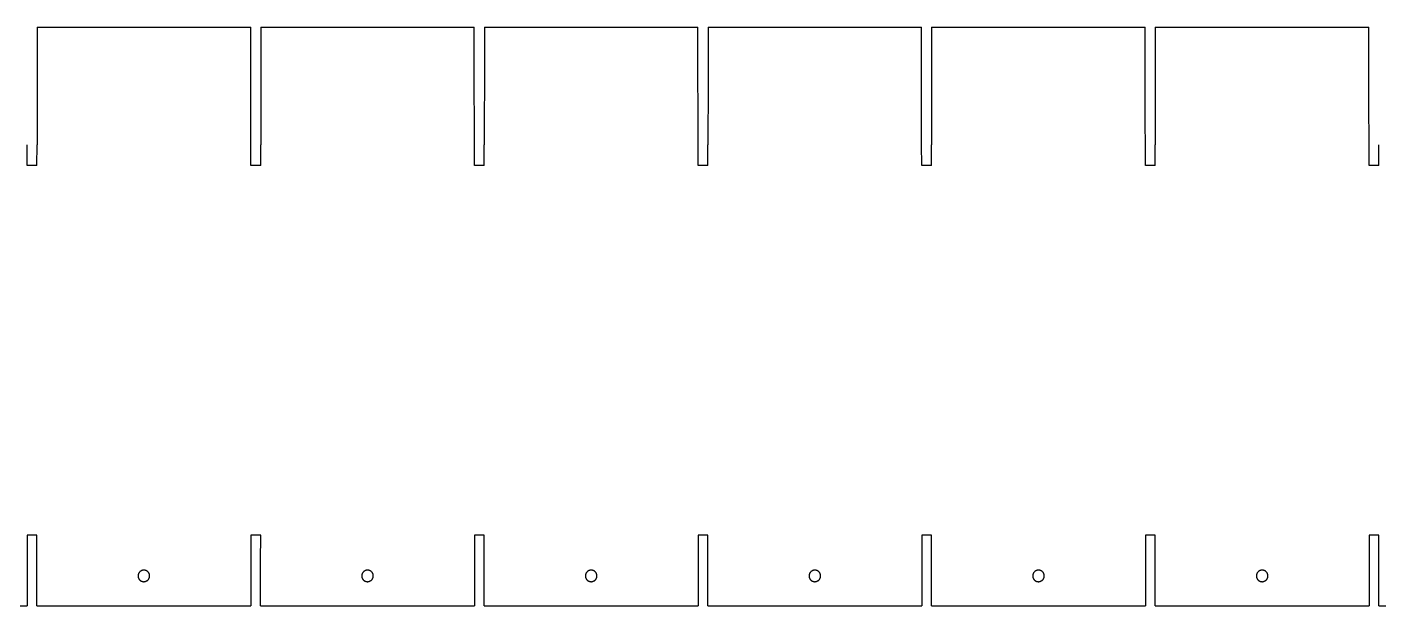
# Model space of a CAD drawing. Header units: millimetres. Extents: x 0 to 1620, y -18 to 157.
# Drawn here: x 401.8 to 811.5, y -18.4 to 156.9 of the extents above; entities that cross this region are included whole.
import ezdxf

# ---------------------------------------------------------------- set-up
doc = ezdxf.new("R2010")
doc.units = ezdxf.units.MM

msp = doc.modelspace()

# ---------------------------------------------------------------- linework, layer by layer
at = {"color": 7, "linetype": 'Continuous', "lineweight": 25}
for p, q in [((404.85, 156.88), (469.6, 156.88)), ((404.85, 156.88), (404.85, 137.64)), ((469.6, 137.64), (469.6, 156.88)), ((472.64, 156.88), (472.63, 137.64)), ((472.64, 156.88), (537.38, 156.88)), ((537.38, 137.64), (537.38, 156.88)), ((540.42, 156.88), (605.16, 156.88)), ((540.42, 156.88), (540.42, 137.64)), ((605.16, 137.64), (605.16, 156.88)), ((608.2, 156.88), (672.95, 156.88)), ((608.2, 156.88), (608.2, 137.64)), ((672.95, 137.64), (672.95, 156.88)), ((675.98, 156.88), (740.73, 156.88)), ((675.98, 156.88), (675.98, 137.64)), ((740.73, 137.64), (740.73, 156.88)), ((743.76, 156.88), (808.51, 156.88)), ((743.76, 156.88), (743.76, 137.64)), ((808.51, 137.64), (808.51, 156.88)), ((401.83, 115), (401.83, 121.24)), ((404.84, 115), (404.85, 121.24)), ((469.61, 115), (469.61, 121.24)), ((472.63, 115), (472.63, 121.24)), ((537.39, 115), (537.39, 121.24)), ((540.41, 115), (540.41, 121.24)), ((605.17, 115), (605.17, 121.24)), ((608.19, 115), (608.19, 121.24)), ((672.96, 115), (672.95, 121.24)), ((675.97, 115), (675.97, 121.24)), ((740.74, 115), (740.74, 121.24)), ((743.75, 115), (743.75, 121.24)), ((808.52, 115), (808.52, 121.24)), ((811.54, 115), (811.54, 121.24)), ((404.84, 115), (401.83, 115)), ((472.63, 115), (469.61, 115)), ((540.41, 115), (537.39, 115)), ((608.19, 115), (605.17, 115)), ((675.97, 115), (672.96, 115)), ((743.75, 115), (740.74, 115)), ((811.54, 115), (808.52, 115)), ((401.83, 3), (401.83, -0.24)), ((404.84, 3), (401.83, 3)), ((404.84, -0.24), (404.84, 3)), ((469.61, 3), (469.61, -0.24)), ((472.63, 3), (469.61, 3)), ((472.63, -0.24), (472.63, 3)), ((537.39, 3), (537.39, -0.24)), ((540.41, 3), (537.39, 3)), ((540.41, -0.24), (540.41, 3)), ((605.17, 3), (605.17, -0.24)), ((608.19, 3), (605.17, 3)), ((608.19, -0.24), (608.19, 3)), ((672.96, 3), (672.96, -0.24)), ((675.97, 3), (672.96, 3)), ((675.97, -0.24), (675.97, 3)), ((740.74, 3), (740.74, -0.24)), ((743.75, 3), (740.74, 3)), ((743.75, -0.24), (743.75, 3)), ((808.52, 3), (808.52, -0.24)), ((811.54, 3), (808.52, 3)), ((811.54, -0.24), (811.54, 3)), ((337.05, -18.44), (401.84, -18.44)), ((404.84, -18.44), (469.62, -18.44)), ((472.62, -18.44), (537.4, -18.44)), ((540.4, -18.44), (605.18, -18.44)), ((608.18, -18.44), (672.96, -18.44)), ((675.96, -18.44), (740.75, -18.44)), ((743.74, -18.44), (808.53, -18.44)), ((811.53, -18.44), (876.31, -18.44))]:
    msp.add_line(p, q, dxfattribs=at)
for points in [[(404.85, 137.64), (404.85, 137.35), (404.85, 136.78), (404.85, 135.92), (404.85, 135.05), (404.85, 134.19), (404.85, 133.33), (404.85, 132.46), (404.85, 131.6), (404.85, 130.74), (404.85, 129.87), (404.85, 129.01), (404.85, 128.15), (404.85, 127.28), (404.85, 126.42), (404.85, 125.56), (404.85, 124.69), (404.85, 123.83), (404.85, 122.97), (404.85, 122.11), (404.85, 121.53), (404.85, 121.24)], [(469.61, 121.24), (469.61, 121.53), (469.61, 122.11), (469.61, 122.97), (469.61, 123.83), (469.61, 124.69), (469.61, 125.56), (469.61, 126.42), (469.61, 127.28), (469.61, 128.15), (469.61, 129.01), (469.6, 129.87), (469.6, 130.74), (469.6, 131.6), (469.6, 132.46), (469.6, 133.33), (469.6, 134.19), (469.6, 135.05), (469.6, 135.92), (469.6, 136.78), (469.6, 137.35), (469.6, 137.64)], [(472.63, 137.64), (472.63, 137.35), (472.63, 136.78), (472.63, 135.92), (472.63, 135.05), (472.63, 134.19), (472.63, 133.33), (472.63, 132.46), (472.63, 131.6), (472.63, 130.74), (472.63, 129.87), (472.63, 129.01), (472.63, 128.15), (472.63, 127.28), (472.63, 126.42), (472.63, 125.56), (472.63, 124.69), (472.63, 123.83), (472.63, 122.97), (472.63, 122.11), (472.63, 121.53), (472.63, 121.24)], [(537.39, 121.24), (537.39, 121.53), (537.39, 122.11), (537.39, 122.97), (537.39, 123.83), (537.39, 124.69), (537.39, 125.56), (537.39, 126.42), (537.39, 127.28), (537.39, 128.15), (537.39, 129.01), (537.39, 129.87), (537.39, 130.74), (537.39, 131.6), (537.39, 132.46), (537.38, 133.33), (537.38, 134.19), (537.38, 135.05), (537.38, 135.92), (537.38, 136.78), (537.38, 137.35), (537.38, 137.64)], [(540.42, 137.64), (540.42, 137.35), (540.42, 136.78), (540.42, 135.92), (540.42, 135.05), (540.41, 134.19), (540.41, 133.33), (540.41, 132.46), (540.41, 131.6), (540.41, 130.74), (540.41, 129.87), (540.41, 129.01), (540.41, 128.15), (540.41, 127.28), (540.41, 126.42), (540.41, 125.56), (540.41, 124.69), (540.41, 123.83), (540.41, 122.97), (540.41, 122.11), (540.41, 121.53), (540.41, 121.24)], [(605.17, 121.24), (605.17, 121.53), (605.17, 122.11), (605.17, 122.97), (605.17, 123.83), (605.17, 124.69), (605.17, 125.56), (605.17, 126.42), (605.17, 127.28), (605.17, 128.15), (605.17, 129.01), (605.17, 129.87), (605.17, 130.74), (605.17, 131.6), (605.17, 132.46), (605.17, 133.33), (605.17, 134.19), (605.17, 135.05), (605.17, 135.92), (605.17, 136.78), (605.16, 137.35), (605.16, 137.64)], [(608.2, 137.64), (608.2, 137.35), (608.2, 136.78), (608.2, 135.92), (608.2, 135.05), (608.2, 134.19), (608.2, 133.33), (608.2, 132.46), (608.2, 131.6), (608.2, 130.74), (608.19, 129.87), (608.19, 129.01), (608.19, 128.15), (608.19, 127.28), (608.19, 126.42), (608.19, 125.56), (608.19, 124.69), (608.19, 123.83), (608.19, 122.97), (608.19, 122.11), (608.19, 121.53), (608.19, 121.24)], [(672.95, 121.24), (672.95, 121.53), (672.95, 122.11), (672.95, 122.97), (672.95, 123.83), (672.95, 124.69), (672.95, 125.56), (672.95, 126.42), (672.95, 127.28), (672.95, 128.15), (672.95, 129.01), (672.95, 129.87), (672.95, 130.74), (672.95, 131.6), (672.95, 132.46), (672.95, 133.33), (672.95, 134.19), (672.95, 135.05), (672.95, 135.92), (672.95, 136.78), (672.95, 137.35), (672.95, 137.64)], [(675.98, 137.64), (675.98, 137.35), (675.98, 136.78), (675.98, 135.92), (675.98, 135.05), (675.98, 134.19), (675.98, 133.33), (675.98, 132.46), (675.98, 131.6), (675.98, 130.74), (675.98, 129.87), (675.98, 129.01), (675.98, 128.15), (675.98, 127.28), (675.98, 126.42), (675.97, 125.56), (675.97, 124.69), (675.97, 123.83), (675.97, 122.97), (675.97, 122.11), (675.97, 121.53), (675.97, 121.24)], [(740.74, 121.24), (740.74, 121.53), (740.74, 122.11), (740.74, 122.97), (740.74, 123.83), (740.73, 124.69), (740.73, 125.56), (740.73, 126.42), (740.73, 127.28), (740.73, 128.15), (740.73, 129.01), (740.73, 129.87), (740.73, 130.74), (740.73, 131.6), (740.73, 132.46), (740.73, 133.33), (740.73, 134.19), (740.73, 135.05), (740.73, 135.92), (740.73, 136.78), (740.73, 137.35), (740.73, 137.64)], [(743.76, 137.64), (743.76, 137.35), (743.76, 136.78), (743.76, 135.92), (743.76, 135.05), (743.76, 134.19), (743.76, 133.33), (743.76, 132.46), (743.76, 131.6), (743.76, 130.74), (743.76, 129.87), (743.76, 129.01), (743.76, 128.15), (743.76, 127.28), (743.76, 126.42), (743.76, 125.56), (743.76, 124.69), (743.76, 123.83), (743.76, 122.97), (743.75, 122.11), (743.75, 121.53), (743.75, 121.24)], [(808.52, 121.24), (808.52, 121.53), (808.52, 122.11), (808.52, 122.97), (808.52, 123.83), (808.52, 124.69), (808.52, 125.56), (808.52, 126.42), (808.52, 127.28), (808.51, 128.15), (808.51, 129.01), (808.51, 129.87), (808.51, 130.74), (808.51, 131.6), (808.51, 132.46), (808.51, 133.33), (808.51, 134.19), (808.51, 135.05), (808.51, 135.92), (808.51, 136.78), (808.51, 137.35), (808.51, 137.64)], [(401.83, -0.24), (401.83, -0.56), (401.83, -1.2), (401.83, -2.16), (401.83, -3.12), (401.83, -4.07), (401.83, -5.03), (401.83, -5.99), (401.83, -6.95), (401.83, -7.91), (401.83, -8.86), (401.83, -9.82), (401.83, -10.78), (401.83, -11.74), (401.83, -12.69), (401.83, -13.65), (401.83, -14.61), (401.84, -15.57), (401.84, -16.53), (401.84, -17.48), (401.84, -18.12), (401.84, -18.44)], [(404.84, -18.44), (404.84, -18.12), (404.84, -17.48), (404.84, -16.53), (404.84, -15.57), (404.84, -14.61), (404.84, -13.65), (404.84, -12.69), (404.84, -11.74), (404.84, -10.78), (404.84, -9.82), (404.84, -8.86), (404.84, -7.91), (404.84, -6.95), (404.84, -5.99), (404.84, -5.03), (404.84, -4.07), (404.84, -3.12), (404.84, -2.16), (404.84, -1.2), (404.84, -0.56), (404.84, -0.24)], [(469.61, -0.24), (469.61, -0.56), (469.61, -1.2), (469.61, -2.16), (469.61, -3.12), (469.61, -4.07), (469.61, -5.03), (469.61, -5.99), (469.61, -6.95), (469.61, -7.91), (469.61, -8.86), (469.61, -9.82), (469.61, -10.78), (469.62, -11.74), (469.62, -12.69), (469.62, -13.65), (469.62, -14.61), (469.62, -15.57), (469.62, -16.53), (469.62, -17.48), (469.62, -18.12), (469.62, -18.44)], [(472.62, -18.44), (472.62, -18.12), (472.62, -17.48), (472.62, -16.53), (472.62, -15.57), (472.62, -14.61), (472.62, -13.65), (472.62, -12.69), (472.62, -11.74), (472.62, -10.78), (472.62, -9.82), (472.62, -8.86), (472.62, -7.91), (472.62, -6.95), (472.62, -5.99), (472.62, -5.03), (472.62, -4.07), (472.62, -3.12), (472.62, -2.16), (472.63, -1.2), (472.63, -0.56), (472.63, -0.24)], [(537.39, -0.24), (537.39, -0.56), (537.39, -1.2), (537.39, -2.16), (537.39, -3.12), (537.39, -4.07), (537.39, -5.03), (537.39, -5.99), (537.39, -6.95), (537.4, -7.91), (537.4, -8.86), (537.4, -9.82), (537.4, -10.78), (537.4, -11.74), (537.4, -12.69), (537.4, -13.65), (537.4, -14.61), (537.4, -15.57), (537.4, -16.53), (537.4, -17.48), (537.4, -18.12), (537.4, -18.44)], [(540.4, -18.44), (540.4, -18.12), (540.4, -17.48), (540.4, -16.53), (540.4, -15.57), (540.4, -14.61), (540.4, -13.65), (540.4, -12.69), (540.4, -11.74), (540.4, -10.78), (540.4, -9.82), (540.4, -8.86), (540.4, -7.91), (540.4, -6.95), (540.41, -5.99), (540.41, -5.03), (540.41, -4.07), (540.41, -3.12), (540.41, -2.16), (540.41, -1.2), (540.41, -0.56), (540.41, -0.24)], [(605.17, -0.24), (605.17, -0.56), (605.17, -1.2), (605.17, -2.16), (605.18, -3.12), (605.18, -4.07), (605.18, -5.03), (605.18, -5.99), (605.18, -6.95), (605.18, -7.91), (605.18, -8.86), (605.18, -9.82), (605.18, -10.78), (605.18, -11.74), (605.18, -12.69), (605.18, -13.65), (605.18, -14.61), (605.18, -15.57), (605.18, -16.53), (605.18, -17.48), (605.18, -18.12), (605.18, -18.44)], [(608.18, -18.44), (608.18, -18.12), (608.18, -17.48), (608.18, -16.53), (608.18, -15.57), (608.18, -14.61), (608.18, -13.65), (608.18, -12.69), (608.18, -11.74), (608.18, -10.78), (608.19, -9.82), (608.19, -8.86), (608.19, -7.91), (608.19, -6.95), (608.19, -5.99), (608.19, -5.03), (608.19, -4.07), (608.19, -3.12), (608.19, -2.16), (608.19, -1.2), (608.19, -0.56), (608.19, -0.24)], [(672.96, -0.24), (672.96, -0.56), (672.96, -1.2), (672.96, -2.16), (672.96, -3.12), (672.96, -4.07), (672.96, -5.03), (672.96, -5.99), (672.96, -6.95), (672.96, -7.91), (672.96, -8.86), (672.96, -9.82), (672.96, -10.78), (672.96, -11.74), (672.96, -12.69), (672.96, -13.65), (672.96, -14.61), (672.96, -15.57), (672.96, -16.53), (672.96, -17.48), (672.96, -18.12), (672.96, -18.44)], [(675.96, -18.44), (675.96, -18.12), (675.96, -17.48), (675.96, -16.53), (675.96, -15.57), (675.96, -14.61), (675.97, -13.65), (675.97, -12.69), (675.97, -11.74), (675.97, -10.78), (675.97, -9.82), (675.97, -8.86), (675.97, -7.91), (675.97, -6.95), (675.97, -5.99), (675.97, -5.03), (675.97, -4.07), (675.97, -3.12), (675.97, -2.16), (675.97, -1.2), (675.97, -0.56), (675.97, -0.24)], [(740.74, -0.24), (740.74, -0.56), (740.74, -1.2), (740.74, -2.16), (740.74, -3.12), (740.74, -4.07), (740.74, -5.03), (740.74, -5.99), (740.74, -6.95), (740.74, -7.91), (740.74, -8.86), (740.74, -9.82), (740.74, -10.78), (740.74, -11.74), (740.74, -12.69), (740.74, -13.65), (740.74, -14.61), (740.74, -15.57), (740.74, -16.53), (740.75, -17.48), (740.75, -18.12), (740.75, -18.44)], [(743.74, -18.44), (743.75, -18.12), (743.75, -17.48), (743.75, -16.53), (743.75, -15.57), (743.75, -14.61), (743.75, -13.65), (743.75, -12.69), (743.75, -11.74), (743.75, -10.78), (743.75, -9.82), (743.75, -8.86), (743.75, -7.91), (743.75, -6.95), (743.75, -5.99), (743.75, -5.03), (743.75, -4.07), (743.75, -3.12), (743.75, -2.16), (743.75, -1.2), (743.75, -0.56), (743.75, -0.24)], [(808.52, -0.24), (808.52, -0.56), (808.52, -1.2), (808.52, -2.16), (808.52, -3.12), (808.52, -4.07), (808.52, -5.03), (808.52, -5.99), (808.52, -6.95), (808.52, -7.91), (808.52, -8.86), (808.52, -9.82), (808.52, -10.78), (808.52, -11.74), (808.53, -12.69), (808.53, -13.65), (808.53, -14.61), (808.53, -15.57), (808.53, -16.53), (808.53, -17.48), (808.53, -18.12), (808.53, -18.44)], [(811.53, -18.44), (811.53, -18.12), (811.53, -17.48), (811.53, -16.53), (811.53, -15.57), (811.53, -14.61), (811.53, -13.65), (811.53, -12.69), (811.53, -11.74), (811.53, -10.78), (811.53, -9.82), (811.53, -8.86), (811.53, -7.91), (811.53, -6.95), (811.53, -5.99), (811.53, -5.03), (811.53, -4.07), (811.53, -3.12), (811.53, -2.16), (811.53, -1.2), (811.53, -0.56), (811.54, -0.24)]]:
    msp.add_open_spline(points, degree=3, dxfattribs=at)
for points, knots in [([(435.68, -10.16), (435.67, -10.16), (435.66, -10.13), (435.62, -10.06), (435.58, -9.96), (435.54, -9.84), (435.52, -9.74), (435.49, -9.6), (435.48, -9.5), (435.47, -9.39), (435.47, -9.31), (435.48, -9.19), (435.49, -9.1), (435.51, -8.96), (435.54, -8.87), (435.58, -8.73), (435.62, -8.64), (435.68, -8.52), (435.73, -8.43), (435.8, -8.32), (435.86, -8.24), (435.96, -8.13), (436.02, -8.07), (436.13, -7.97), (436.21, -7.92), (436.33, -7.84), (436.41, -7.79), (436.54, -7.73), (436.63, -7.7), (436.76, -7.65), (436.86, -7.63), (436.99, -7.61), (437.09, -7.6), (437.23, -7.59), (437.33, -7.59), (437.47, -7.61), (437.56, -7.62), (437.7, -7.66), (437.79, -7.68), (437.92, -7.73), (438.01, -7.78), (438.14, -7.84), (438.22, -7.9), (438.33, -7.98), (438.4, -8.04), (438.5, -8.14), (438.57, -8.21), (438.65, -8.32), (438.71, -8.4), (438.78, -8.52), (438.82, -8.61), (438.88, -8.74), (438.91, -8.83), (438.94, -8.97), (438.96, -9.06), (438.98, -9.2), (438.98, -9.3), (438.98, -9.41), (438.98, -9.49), (438.96, -9.61), (438.94, -9.71), (438.91, -9.84), (438.88, -9.94), (438.83, -10.06), (438.78, -10.15), (438.72, -10.27), (438.66, -10.35), (438.58, -10.46), (438.51, -10.54), (438.41, -10.63), (438.34, -10.7), (438.23, -10.78), (438.14, -10.84), (438.03, -10.9), (437.93, -10.95), (437.81, -10.99), (437.71, -11.03), (437.58, -11.06), (437.48, -11.08), (437.34, -11.09), (437.24, -11.09), (437.11, -11.09), (437, -11.08), (436.87, -11.06), (436.77, -11.03), (436.64, -10.99), (436.55, -10.96), (436.43, -10.9), (436.34, -10.85), (436.22, -10.78), (436.14, -10.72), (436.04, -10.63), (435.96, -10.56), (435.87, -10.46), (435.81, -10.38), (435.74, -10.27), (435.7, -10.2), (435.68, -10.16)], [0, 0, 0, 0, 0.000748, 0.007547, 0.022255, 0.029052, 0.043757, 0.050554, 0.065257, 0.072053, 0.081861, 0.086756, 0.103361, 0.108256, 0.124863, 0.129759, 0.146369, 0.151267, 0.167882, 0.172781, 0.189402, 0.194303, 0.210931, 0.215834, 0.232469, 0.237374, 0.254015, 0.258922, 0.275569, 0.280477, 0.297128, 0.302038, 0.318691, 0.323601, 0.340255, 0.345165, 0.361817, 0.366726, 0.383375, 0.388283, 0.404928, 0.409834, 0.426472, 0.431376, 0.448008, 0.45291, 0.469535, 0.474435, 0.491054, 0.495952, 0.512565, 0.517462, 0.53407, 0.538966, 0.555571, 0.560467, 0.577071, 0.581966, 0.591774, 0.59857, 0.613274, 0.620071, 0.634777, 0.641575, 0.656285, 0.663084, 0.677797, 0.684599, 0.699315, 0.706118, 0.720839, 0.727644, 0.742368, 0.749174, 0.763901, 0.770709, 0.785438, 0.792247, 0.806978, 0.813787, 0.828518, 0.835327, 0.850059, 0.856868, 0.871598, 0.878406, 0.893135, 0.899942, 0.914667, 0.921473, 0.936196, 0.943, 0.957719, 0.964521, 0.979236, 0.986037, 1, 1, 1, 1]), ([(503.41, -10.07), (503.39, -10.02), (503.37, -9.96), (503.32, -9.84), (503.3, -9.74), (503.27, -9.6), (503.26, -9.5), (503.25, -9.39), (503.25, -9.31), (503.26, -9.19), (503.27, -9.1), (503.3, -8.96), (503.32, -8.87), (503.36, -8.73), (503.4, -8.64), (503.46, -8.52), (503.51, -8.43), (503.59, -8.32), (503.65, -8.24), (503.74, -8.13), (503.81, -8.07), (503.91, -7.97), (503.99, -7.92), (504.11, -7.84), (504.19, -7.79), (504.32, -7.73), (504.41, -7.7), (504.54, -7.65), (504.64, -7.63), (504.78, -7.61), (504.87, -7.6), (505.01, -7.59), (505.11, -7.59), (505.25, -7.61), (505.35, -7.62), (505.48, -7.66), (505.58, -7.68), (505.71, -7.73), (505.79, -7.78), (505.92, -7.84), (506, -7.9), (506.11, -7.98), (506.19, -8.04), (506.29, -8.14), (506.35, -8.21), (506.44, -8.32), (506.49, -8.4), (506.56, -8.52), (506.6, -8.61), (506.66, -8.74), (506.69, -8.83), (506.72, -8.97), (506.74, -9.06), (506.76, -9.2), (506.76, -9.3), (506.76, -9.41), (506.76, -9.49), (506.74, -9.61), (506.73, -9.71), (506.69, -9.84), (506.66, -9.94), (506.61, -10.06), (506.57, -10.15), (506.5, -10.27), (506.44, -10.35), (506.36, -10.46), (506.29, -10.54), (506.2, -10.63), (506.12, -10.7), (506.01, -10.78), (505.92, -10.84), (505.81, -10.9), (505.71, -10.95), (505.59, -10.99), (505.49, -11.03), (505.36, -11.06), (505.26, -11.08), (505.13, -11.09), (505.02, -11.09), (504.89, -11.09), (504.79, -11.08), (504.65, -11.06), (504.55, -11.03), (504.43, -10.99), (504.33, -10.96), (504.21, -10.9), (504.12, -10.85), (504, -10.78), (503.92, -10.72), (503.82, -10.63), (503.75, -10.56), (503.66, -10.46), (503.59, -10.38), (503.52, -10.27), (503.47, -10.18), (503.43, -10.1), (503.42, -10.07), (503.41, -10.07)], [0, 0, 0, 0, 0.013193, 0.019991, 0.034696, 0.041493, 0.056196, 0.062992, 0.0728, 0.077695, 0.094299, 0.099195, 0.115801, 0.120698, 0.137308, 0.142205, 0.15882, 0.16372, 0.180341, 0.185242, 0.20187, 0.206773, 0.223408, 0.228313, 0.244954, 0.249861, 0.266508, 0.271416, 0.288067, 0.292976, 0.30963, 0.31454, 0.331194, 0.336103, 0.352756, 0.357665, 0.374314, 0.379222, 0.395866, 0.400772, 0.417411, 0.422315, 0.438947, 0.443849, 0.460474, 0.465374, 0.481992, 0.486891, 0.503504, 0.508401, 0.525009, 0.529905, 0.54651, 0.551405, 0.568009, 0.572904, 0.582712, 0.589509, 0.604213, 0.61101, 0.625716, 0.632514, 0.647223, 0.654023, 0.668736, 0.675537, 0.690254, 0.697057, 0.711778, 0.718582, 0.733306, 0.740113, 0.75484, 0.761647, 0.776377, 0.783185, 0.797916, 0.804725, 0.819457, 0.826266, 0.840997, 0.847806, 0.862537, 0.869345, 0.884073, 0.89088, 0.905606, 0.912412, 0.927134, 0.933938, 0.948657, 0.95546, 0.970175, 0.976975, 0.991686, 0.998485, 1, 1, 1, 1]), ([(571.16, -10), (571.16, -9.97), (571.14, -9.93), (571.11, -9.84), (571.08, -9.74), (571.05, -9.6), (571.04, -9.5), (571.04, -9.39), (571.04, -9.31), (571.04, -9.19), (571.05, -9.1), (571.08, -8.96), (571.1, -8.87), (571.14, -8.73), (571.18, -8.64), (571.24, -8.52), (571.29, -8.43), (571.37, -8.32), (571.43, -8.24), (571.52, -8.13), (571.59, -8.07), (571.69, -7.97), (571.77, -7.92), (571.89, -7.84), (571.97, -7.79), (572.1, -7.73), (572.19, -7.7), (572.33, -7.65), (572.42, -7.63), (572.56, -7.61), (572.65, -7.6), (572.79, -7.59), (572.89, -7.59), (573.03, -7.61), (573.13, -7.62), (573.26, -7.66), (573.36, -7.68), (573.49, -7.73), (573.58, -7.78), (573.7, -7.84), (573.78, -7.9), (573.89, -7.98), (573.97, -8.04), (574.07, -8.14), (574.13, -8.21), (574.22, -8.32), (574.27, -8.4), (574.34, -8.52), (574.39, -8.61), (574.44, -8.74), (574.47, -8.83), (574.51, -8.97), (574.52, -9.06), (574.54, -9.2), (574.55, -9.3), (574.54, -9.41), (574.54, -9.49), (574.53, -9.61), (574.51, -9.71), (574.47, -9.84), (574.44, -9.94), (574.39, -10.06), (574.35, -10.15), (574.28, -10.27), (574.22, -10.35), (574.14, -10.46), (574.07, -10.54), (573.98, -10.63), (573.9, -10.7), (573.79, -10.78), (573.71, -10.84), (573.59, -10.9), (573.5, -10.95), (573.37, -10.99), (573.27, -11.03), (573.14, -11.06), (573.04, -11.08), (572.91, -11.09), (572.8, -11.09), (572.67, -11.09), (572.57, -11.08), (572.44, -11.06), (572.34, -11.03), (572.21, -10.99), (572.11, -10.96), (571.99, -10.9), (571.9, -10.85), (571.79, -10.78), (571.7, -10.72), (571.6, -10.63), (571.53, -10.56), (571.44, -10.46), (571.37, -10.38), (571.3, -10.27), (571.25, -10.18), (571.2, -10.08), (571.18, -10.03), (571.16, -10)], [0, 0, 0, 0, 0.005937, 0.012735, 0.02744, 0.034236, 0.04894, 0.055736, 0.065544, 0.070439, 0.087043, 0.091939, 0.108545, 0.113441, 0.130052, 0.134949, 0.151564, 0.156463, 0.173085, 0.177986, 0.194614, 0.199517, 0.216152, 0.221057, 0.237698, 0.242605, 0.259251, 0.26416, 0.280811, 0.28572, 0.302374, 0.307283, 0.323937, 0.328847, 0.3455, 0.350409, 0.367058, 0.371966, 0.38861, 0.393516, 0.410155, 0.415059, 0.431691, 0.436593, 0.453218, 0.458118, 0.474736, 0.479635, 0.496248, 0.501144, 0.517753, 0.522649, 0.539254, 0.544149, 0.560753, 0.565648, 0.575456, 0.582253, 0.596957, 0.603754, 0.61846, 0.625258, 0.639967, 0.646767, 0.66148, 0.668281, 0.682998, 0.689801, 0.704521, 0.711326, 0.72605, 0.732857, 0.747584, 0.754391, 0.769121, 0.775929, 0.79066, 0.797469, 0.812201, 0.81901, 0.833741, 0.84055, 0.85528, 0.862089, 0.876817, 0.883624, 0.89835, 0.905156, 0.919878, 0.926682, 0.941401, 0.948204, 0.962918, 0.969719, 0.98443, 0.991229, 1, 1, 1, 1]), ([(638.92, -9.93), (638.91, -9.91), (638.89, -9.84), (638.86, -9.74), (638.84, -9.6), (638.82, -9.5), (638.82, -9.39), (638.82, -9.31), (638.82, -9.19), (638.83, -9.1), (638.86, -8.96), (638.88, -8.87), (638.93, -8.73), (638.96, -8.64), (639.02, -8.52), (639.07, -8.43), (639.15, -8.32), (639.21, -8.24), (639.3, -8.13), (639.37, -8.07), (639.48, -7.97), (639.55, -7.92), (639.67, -7.84), (639.76, -7.79), (639.88, -7.73), (639.97, -7.7), (640.11, -7.65), (640.2, -7.63), (640.34, -7.61), (640.44, -7.6), (640.58, -7.59), (640.67, -7.59), (640.81, -7.61), (640.91, -7.62), (641.05, -7.66), (641.14, -7.68), (641.27, -7.73), (641.36, -7.78), (641.48, -7.84), (641.56, -7.9), (641.68, -7.98), (641.75, -8.04), (641.85, -8.14), (641.91, -8.21), (642, -8.32), (642.05, -8.4), (642.13, -8.52), (642.17, -8.61), (642.22, -8.74), (642.25, -8.83), (642.29, -8.97), (642.31, -9.06), (642.32, -9.2), (642.33, -9.3), (642.33, -9.41), (642.32, -9.49), (642.31, -9.61), (642.29, -9.71), (642.26, -9.84), (642.22, -9.94), (642.17, -10.06), (642.13, -10.15), (642.06, -10.27), (642, -10.35), (641.92, -10.46), (641.86, -10.54), (641.76, -10.63), (641.68, -10.7), (641.58, -10.78), (641.49, -10.84), (641.37, -10.9), (641.28, -10.95), (641.15, -10.99), (641.05, -11.03), (640.93, -11.06), (640.82, -11.08), (640.69, -11.09), (640.59, -11.09), (640.45, -11.09), (640.35, -11.08), (640.22, -11.06), (640.12, -11.03), (639.99, -10.99), (639.89, -10.96), (639.77, -10.9), (639.68, -10.85), (639.57, -10.78), (639.48, -10.72), (639.38, -10.63), (639.31, -10.56), (639.22, -10.46), (639.16, -10.38), (639.08, -10.27), (639.03, -10.18), (638.97, -10.06), (638.94, -9.98), (638.92, -9.93)], [0, 0, 0, 0, 0.006815, 0.02152, 0.028316, 0.04302, 0.049816, 0.059624, 0.064519, 0.081123, 0.086019, 0.102625, 0.107521, 0.124132, 0.129029, 0.145644, 0.150543, 0.167165, 0.172066, 0.188694, 0.193597, 0.210231, 0.215136, 0.231778, 0.236685, 0.253331, 0.25824, 0.274891, 0.2798, 0.296454, 0.301363, 0.318017, 0.322927, 0.33958, 0.344489, 0.361138, 0.366046, 0.38269, 0.387596, 0.404235, 0.409139, 0.425771, 0.430673, 0.447298, 0.452198, 0.468816, 0.473715, 0.490327, 0.495224, 0.511833, 0.516728, 0.533334, 0.538229, 0.554833, 0.559728, 0.569536, 0.576332, 0.591036, 0.597833, 0.61254, 0.619338, 0.634047, 0.640847, 0.65556, 0.662361, 0.677078, 0.683881, 0.698601, 0.705406, 0.72013, 0.726937, 0.741664, 0.748471, 0.7632, 0.770009, 0.78474, 0.791549, 0.806281, 0.81309, 0.827821, 0.83463, 0.84936, 0.856169, 0.870897, 0.877704, 0.89243, 0.899236, 0.913958, 0.920762, 0.935481, 0.942283, 0.956998, 0.963799, 0.97851, 0.985309, 1, 1, 1, 1]), ([(706.69, -9.88), (706.68, -9.88), (706.67, -9.82), (706.64, -9.74), (706.62, -9.6), (706.61, -9.5), (706.6, -9.39), (706.6, -9.31), (706.6, -9.19), (706.62, -9.1), (706.64, -8.96), (706.66, -8.87), (706.71, -8.73), (706.74, -8.64), (706.81, -8.52), (706.85, -8.43), (706.93, -8.32), (706.99, -8.24), (707.08, -8.13), (707.15, -8.07), (707.26, -7.97), (707.34, -7.92), (707.45, -7.84), (707.54, -7.79), (707.66, -7.73), (707.76, -7.7), (707.89, -7.65), (707.98, -7.63), (708.12, -7.61), (708.22, -7.6), (708.36, -7.59), (708.46, -7.59), (708.6, -7.61), (708.69, -7.62), (708.83, -7.66), (708.92, -7.68), (709.05, -7.73), (709.14, -7.78), (709.26, -7.84), (709.34, -7.9), (709.46, -7.98), (709.53, -8.04), (709.63, -8.14), (709.7, -8.21), (709.78, -8.32), (709.84, -8.4), (709.91, -8.52), (709.95, -8.61), (710, -8.74), (710.03, -8.83), (710.07, -8.97), (710.09, -9.06), (710.1, -9.2), (710.11, -9.3), (710.11, -9.41), (710.1, -9.49), (710.09, -9.61), (710.07, -9.71), (710.04, -9.84), (710.01, -9.94), (709.96, -10.06), (709.91, -10.15), (709.84, -10.27), (709.79, -10.35), (709.71, -10.46), (709.64, -10.54), (709.54, -10.63), (709.46, -10.7), (709.36, -10.78), (709.27, -10.84), (709.15, -10.9), (709.06, -10.95), (708.94, -10.99), (708.84, -11.03), (708.71, -11.06), (708.6, -11.08), (708.47, -11.09), (708.37, -11.09), (708.24, -11.09), (708.13, -11.08), (708, -11.06), (707.9, -11.03), (707.77, -10.99), (707.67, -10.96), (707.55, -10.9), (707.46, -10.85), (707.35, -10.78), (707.27, -10.72), (707.17, -10.63), (707.09, -10.56), (707, -10.46), (706.94, -10.38), (706.86, -10.27), (706.81, -10.18), (706.75, -10.06), (706.72, -9.97), (706.69, -9.9), (706.69, -9.88)], [0, 0, 0, 0, 0.001912, 0.016617, 0.023414, 0.038117, 0.044913, 0.054721, 0.059616, 0.07622, 0.081116, 0.097722, 0.102619, 0.119229, 0.124126, 0.140742, 0.145641, 0.162262, 0.167163, 0.183791, 0.188694, 0.205329, 0.210234, 0.226875, 0.231782, 0.248429, 0.253337, 0.269988, 0.274897, 0.291551, 0.296461, 0.313115, 0.318024, 0.334677, 0.339586, 0.356235, 0.361143, 0.377787, 0.382693, 0.399332, 0.404236, 0.420868, 0.42577, 0.442395, 0.447295, 0.463914, 0.468812, 0.485425, 0.490322, 0.50693, 0.511826, 0.528431, 0.533326, 0.54993, 0.554825, 0.564633, 0.57143, 0.586134, 0.592931, 0.607637, 0.614435, 0.629144, 0.635944, 0.650657, 0.657458, 0.672175, 0.678978, 0.693699, 0.700504, 0.715227, 0.722034, 0.736761, 0.743569, 0.758298, 0.765106, 0.779837, 0.786646, 0.801378, 0.808187, 0.822918, 0.829727, 0.844458, 0.851266, 0.865994, 0.872801, 0.887527, 0.894333, 0.909055, 0.91586, 0.930578, 0.937381, 0.952096, 0.958896, 0.973607, 0.980406, 0.995114, 1, 1, 1, 1]), ([(774.45, -9.84), (774.44, -9.8), (774.42, -9.73), (774.4, -9.6), (774.39, -9.5), (774.38, -9.39), (774.38, -9.31), (774.39, -9.19), (774.4, -9.1), (774.42, -8.96), (774.45, -8.87), (774.49, -8.73), (774.53, -8.64), (774.59, -8.52), (774.64, -8.43), (774.71, -8.32), (774.77, -8.24), (774.87, -8.13), (774.93, -8.07), (775.04, -7.97), (775.12, -7.92), (775.24, -7.84), (775.32, -7.79), (775.45, -7.73), (775.54, -7.7), (775.67, -7.65), (775.77, -7.63), (775.9, -7.61), (776, -7.6), (776.14, -7.59), (776.24, -7.59), (776.38, -7.61), (776.47, -7.62), (776.61, -7.66), (776.7, -7.68), (776.83, -7.73), (776.92, -7.78), (777.04, -7.84), (777.13, -7.9), (777.24, -7.98), (777.31, -8.04), (777.41, -8.14), (777.48, -8.21), (777.56, -8.32), (777.62, -8.4), (777.69, -8.52), (777.73, -8.61), (777.79, -8.74), (777.82, -8.83), (777.85, -8.97), (777.87, -9.06), (777.89, -9.2), (777.89, -9.3), (777.89, -9.41), (777.88, -9.49), (777.87, -9.61), (777.85, -9.71), (777.82, -9.84), (777.79, -9.94), (777.74, -10.06), (777.69, -10.15), (777.63, -10.27), (777.57, -10.35), (777.49, -10.46), (777.42, -10.54), (777.32, -10.63), (777.25, -10.7), (777.14, -10.78), (777.05, -10.84), (776.94, -10.9), (776.84, -10.95), (776.72, -10.99), (776.62, -11.03), (776.49, -11.06), (776.39, -11.08), (776.25, -11.09), (776.15, -11.09), (776.02, -11.09), (775.91, -11.08), (775.78, -11.06), (775.68, -11.03), (775.55, -10.99), (775.46, -10.96), (775.34, -10.9), (775.24, -10.85), (775.13, -10.78), (775.05, -10.72), (774.95, -10.63), (774.87, -10.56), (774.78, -10.46), (774.72, -10.38), (774.65, -10.27), (774.59, -10.18), (774.53, -10.06), (774.49, -9.96), (774.47, -9.88), (774.46, -9.85), (774.45, -9.84)], [0, 0, 0, 0, 0.012499, 0.019296, 0.033999, 0.040795, 0.050603, 0.055498, 0.072103, 0.076998, 0.093605, 0.098501, 0.115111, 0.120009, 0.136624, 0.141523, 0.158144, 0.163045, 0.179673, 0.184576, 0.201211, 0.206116, 0.222757, 0.227664, 0.244311, 0.249219, 0.26587, 0.27078, 0.287433, 0.292343, 0.308997, 0.313907, 0.330559, 0.335468, 0.352117, 0.357025, 0.37367, 0.378576, 0.395214, 0.400118, 0.41675, 0.421652, 0.438277, 0.443177, 0.459796, 0.464694, 0.481307, 0.486204, 0.502812, 0.507708, 0.524313, 0.529209, 0.545813, 0.550708, 0.560516, 0.567312, 0.582016, 0.588813, 0.603519, 0.610317, 0.625027, 0.631826, 0.646539, 0.653341, 0.668057, 0.67486, 0.689581, 0.696386, 0.71111, 0.717916, 0.732643, 0.739451, 0.75418, 0.760989, 0.77572, 0.782529, 0.79726, 0.804069, 0.818801, 0.82561, 0.84034, 0.847148, 0.861877, 0.868684, 0.883409, 0.890215, 0.904938, 0.911742, 0.926461, 0.933263, 0.947978, 0.954778, 0.96949, 0.976289, 0.990997, 0.997794, 1, 1, 1, 1])]:
    msp.add_open_spline(points, degree=3, knots=knots, dxfattribs=at)

doc.saveas('drawing.dxf')
